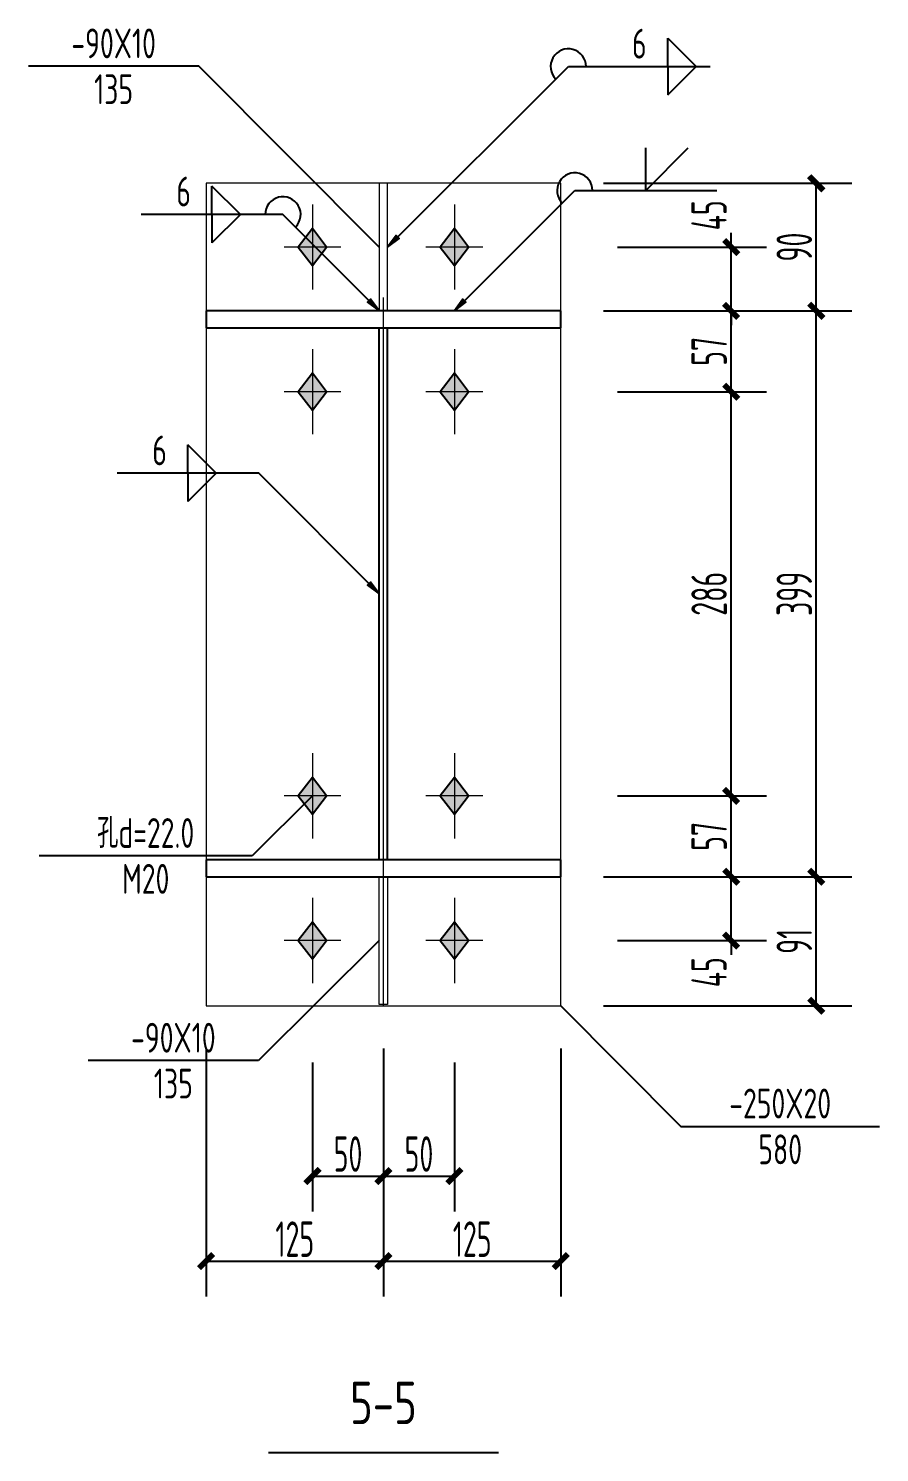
# Model space of a CAD drawing. Extents: x 447413 to 2975780, y -1432727 to 1301644.
# Drawn here: x 2309450 to 2315448, y -1144203 to -1134162 of the extents above; entities that cross this region are included whole.
import ezdxf
from ezdxf.enums import TextEntityAlignment as Align

# ---------------------------------------------------------------- set-up
doc = ezdxf.new("R2010")
doc.units = 0
doc.header["$LTSCALE"] = 1000
doc.header["$MEASUREMENT"] = 0
doc.linetypes.add('线型6', pattern=[8.75, 5, -1.25, 1.25, -1.25])
for name, color, linetype in [('10', 7, 'Continuous'), ('尺寸标注', 253, 'Continuous'), ('焊缝标注', 253, 'Continuous'), ('螺栓孔标注', 253, 'Continuous'), ('钢板标注', 253, 'Continuous')]:
    doc.layers.add(name, color=color, linetype=linetype)
doc.layers.add('20', color=2, linetype='Continuous', lineweight=18)
doc.styles.add('PkpmHz', font='Pkpmeng', dxfattribs={"width": 0.6, "bigfont": 'hztxt'})
doc.dimstyles.new('Pkpm_1.00', dxfattribs={"dimtxt": 250, "dimasz": 100, "dimexe": 250, "dimexo": 0.0625, "dimgap": 30, "dimtad": 1, "dimdec": 0, "dimrnd": 5, "dimzin": 0, "dimdsep": 46, "dimtxsty": 'PkpmHz', "dimblk1": 'ARCHTICK', "dimblk2": 'ARCHTICK', "dimsah": 1, "dimcen": 0.09, "dimadec": 0, "dimazin": 0, "dimtfac": 1, "dimtdec": 0, "dimtmove": 2, "dimatfit": 1, "dimfxl": 0, "dimtolj": 1, "dimtzin": 0, "dimarcsym": 0})

# ---------------------------------------------------------------- blocks, each defined once
blk = doc.blocks.new('_ArchTick')
at = {"color": 0, "linetype": 'ByBlock', "const_width": 0.4}
blk.add_lwpolyline([(-0.5, -0.5), (0.5, 0.5)], dxfattribs=at)
blk = doc.blocks.new('*D486')
at = {"layer": 'Defpoints', "color": 0, "linetype": 'Continuous', "transparency": 16777216}
for p in [(2313202, -1135703), (2314402, -1135703), (2313202, -1136153)]:
    blk.add_point(p, dxfattribs=at)
at = {"layer": '尺寸标注', "color": 0, "linetype": 'Continuous', "lineweight": -2, "transparency": 16777216}
for p, q in [((2314402, -1135703), (2314402, -1135603)), ((2313602, -1135703), (2314652, -1135703)), ((2314402, -1136153), (2314402, -1135703)), ((2313602, -1136153), (2314652, -1136153)), ((2314402, -1136153), (2314402, -1136253))]:
    blk.add_line(p, q, dxfattribs=at)
at = {"layer": '尺寸标注', "color": 0, "linetype": 'Continuous', "lineweight": -2, "transparency": 16777216, "xscale": 100, "yscale": 100, "zscale": 100}
for p, rotation in [((2314402, -1135703), 270), ((2314402, -1136153), 90)]:
    blk.add_blockref('_ArchTick', p, dxfattribs=dict(at, rotation=rotation))
at = {"layer": '尺寸标注', "color": 0, "linetype": 'Continuous', "transparency": 16777216, "insert": (2314246, -1135479), "char_height": 250, "attachment_point": 5, "rotation": 90, "style": 'PkpmHz'}
blk.add_mtext('\\A1;45', dxfattribs=at)
blk = doc.blocks.new('*D487')
at = {"layer": 'Defpoints', "color": 0, "linetype": 'Continuous', "transparency": 16777216}
for p in [(2313202, -1136153), (2314402, -1136153), (2313202, -1136723)]:
    blk.add_point(p, dxfattribs=at)
at = {"layer": '尺寸标注', "color": 0, "linetype": 'Continuous', "lineweight": -2, "transparency": 16777216}
for p, q in [((2313602, -1136153), (2314652, -1136153)), ((2314402, -1136723), (2314402, -1136153)), ((2313602, -1136723), (2314652, -1136723))]:
    blk.add_line(p, q, dxfattribs=at)
at = {"layer": '尺寸标注', "color": 0, "linetype": 'Continuous', "lineweight": -2, "transparency": 16777216, "xscale": 100, "yscale": 100, "zscale": 100}
for p, rotation in [((2314402, -1136153), 90), ((2314402, -1136723), 270)]:
    blk.add_blockref('_ArchTick', p, dxfattribs=dict(at, rotation=rotation))
at = {"layer": '尺寸标注', "color": 0, "linetype": 'Continuous', "transparency": 16777216, "insert": (2314247, -1136438), "char_height": 250, "attachment_point": 5, "rotation": 90, "style": 'PkpmHz'}
blk.add_mtext('\\A1;57', dxfattribs=at)
blk = doc.blocks.new('*D488')
at = {"layer": 'Defpoints', "color": 0, "linetype": 'Continuous', "transparency": 16777216}
for p in [(2313202, -1140143), (2314402, -1140143), (2313202, -1140593)]:
    blk.add_point(p, dxfattribs=at)
at = {"layer": '尺寸标注', "color": 0, "linetype": 'Continuous', "lineweight": -2, "transparency": 16777216}
for p, q in [((2314402, -1140143), (2314402, -1140043)), ((2313602, -1140143), (2314652, -1140143)), ((2314402, -1140593), (2314402, -1140143)), ((2313602, -1140593), (2314652, -1140593)), ((2314402, -1140593), (2314402, -1140693))]:
    blk.add_line(p, q, dxfattribs=at)
at = {"layer": '尺寸标注', "color": 0, "linetype": 'Continuous', "lineweight": -2, "transparency": 16777216, "xscale": 100, "yscale": 100, "zscale": 100}
for p, rotation in [((2314402, -1140143), 270), ((2314402, -1140593), 90)]:
    blk.add_blockref('_ArchTick', p, dxfattribs=dict(at, rotation=rotation))
at = {"layer": '尺寸标注', "color": 0, "linetype": 'Continuous', "transparency": 16777216, "insert": (2314246, -1140816), "char_height": 250, "attachment_point": 5, "rotation": 90, "style": 'PkpmHz'}
blk.add_mtext('\\A1;45', dxfattribs=at)
blk = doc.blocks.new('*D489')
at = {"layer": 'Defpoints', "color": 0, "linetype": 'Continuous', "transparency": 16777216}
for p in [(2313202, -1139573), (2314402, -1139573), (2313202, -1140143)]:
    blk.add_point(p, dxfattribs=at)
at = {"layer": '尺寸标注', "color": 0, "linetype": 'Continuous', "lineweight": -2, "transparency": 16777216}
for p, q in [((2313602, -1139573), (2314652, -1139573)), ((2314402, -1140143), (2314402, -1139573)), ((2313602, -1140143), (2314652, -1140143))]:
    blk.add_line(p, q, dxfattribs=at)
at = {"layer": '尺寸标注', "color": 0, "linetype": 'Continuous', "lineweight": -2, "transparency": 16777216, "xscale": 100, "yscale": 100, "zscale": 100}
for p, rotation in [((2314402, -1139573), 90), ((2314402, -1140143), 270)]:
    blk.add_blockref('_ArchTick', p, dxfattribs=dict(at, rotation=rotation))
at = {"layer": '尺寸标注', "color": 0, "linetype": 'Continuous', "transparency": 16777216, "insert": (2314247, -1139858), "char_height": 250, "attachment_point": 5, "rotation": 90, "style": 'PkpmHz'}
blk.add_mtext('\\A1;57', dxfattribs=at)
blk = doc.blocks.new('*D490')
at = {"layer": 'Defpoints', "color": 0, "linetype": 'Continuous', "transparency": 16777216}
for p in [(2313202, -1136723), (2314402, -1136723), (2313202, -1139573)]:
    blk.add_point(p, dxfattribs=at)
at = {"layer": '尺寸标注', "color": 0, "linetype": 'Continuous', "lineweight": -2, "transparency": 16777216}
for p, q in [((2313602, -1136723), (2314652, -1136723)), ((2314402, -1139573), (2314402, -1136723)), ((2313602, -1139573), (2314652, -1139573))]:
    blk.add_line(p, q, dxfattribs=at)
at = {"layer": '尺寸标注', "color": 0, "linetype": 'Continuous', "lineweight": -2, "transparency": 16777216, "xscale": 100, "yscale": 100, "zscale": 100}
for p, rotation in [((2314402, -1136723), 90), ((2314402, -1139573), 270)]:
    blk.add_blockref('_ArchTick', p, dxfattribs=dict(at, rotation=rotation))
at = {"layer": '尺寸标注', "color": 0, "linetype": 'Continuous', "transparency": 16777216, "insert": (2314247, -1138148), "char_height": 250, "attachment_point": 5, "rotation": 90, "style": 'PkpmHz'}
blk.add_mtext('\\A1;286', dxfattribs=at)
blk = doc.blocks.new('*D491')
at = {"layer": 'Defpoints', "color": 0, "linetype": 'Continuous', "transparency": 16777216}
for p in [(2311452, -1141053), (2311952, -1141053), (2311952, -1142253)]:
    blk.add_point(p, dxfattribs=at)
at = {"layer": '尺寸标注', "color": 0, "linetype": 'Continuous', "lineweight": -2, "transparency": 16777216}
for p, q in [((2311452, -1141453), (2311452, -1142503)), ((2311952, -1141453), (2311952, -1142503)), ((2311452, -1142253), (2311952, -1142253))]:
    blk.add_line(p, q, dxfattribs=at)
at = {"layer": '尺寸标注', "color": 0, "linetype": 'Continuous', "lineweight": -2, "transparency": 16777216, "xscale": 100, "yscale": 100, "zscale": 100, "rotation": 180}
blk.add_blockref('_ArchTick', (2311452, -1142253), dxfattribs=at)
at = {"layer": '尺寸标注', "color": 0, "linetype": 'Continuous', "lineweight": -2, "transparency": 16777216, "xscale": 100, "yscale": 100, "zscale": 100}
blk.add_blockref('_ArchTick', (2311952, -1142253), dxfattribs=at)
at = {"layer": '尺寸标注', "color": 0, "linetype": 'Continuous', "transparency": 16777216, "insert": (2311702, -1142098), "char_height": 250, "attachment_point": 5, "style": 'PkpmHz'}
blk.add_mtext('\\A1;50', dxfattribs=at)
blk = doc.blocks.new('*D492')
at = {"layer": 'Defpoints', "color": 0, "linetype": 'Continuous', "transparency": 16777216}
for p in [(2311952, -1141053), (2312452, -1141053), (2312452, -1142253)]:
    blk.add_point(p, dxfattribs=at)
at = {"layer": '尺寸标注', "color": 0, "linetype": 'Continuous', "lineweight": -2, "transparency": 16777216}
for p, q in [((2311952, -1141453), (2311952, -1142503)), ((2312452, -1141453), (2312452, -1142503)), ((2311952, -1142253), (2312452, -1142253))]:
    blk.add_line(p, q, dxfattribs=at)
at = {"layer": '尺寸标注', "color": 0, "linetype": 'Continuous', "lineweight": -2, "transparency": 16777216, "xscale": 100, "yscale": 100, "zscale": 100, "rotation": 180}
blk.add_blockref('_ArchTick', (2311952, -1142253), dxfattribs=at)
at = {"layer": '尺寸标注', "color": 0, "linetype": 'Continuous', "lineweight": -2, "transparency": 16777216, "xscale": 100, "yscale": 100, "zscale": 100}
blk.add_blockref('_ArchTick', (2312452, -1142253), dxfattribs=at)
at = {"layer": '尺寸标注', "color": 0, "linetype": 'Continuous', "transparency": 16777216, "insert": (2312202, -1142098), "char_height": 250, "attachment_point": 5, "style": 'PkpmHz'}
blk.add_mtext('\\A1;50', dxfattribs=at)
blk = doc.blocks.new('*D493')
at = {"layer": 'Defpoints', "color": 0, "linetype": 'Continuous', "transparency": 16777216}
for p in [(2310702, -1141053), (2311952, -1141053), (2311952, -1142853)]:
    blk.add_point(p, dxfattribs=at)
at = {"layer": '尺寸标注', "color": 0, "linetype": 'Continuous', "lineweight": -2, "transparency": 16777216}
for p, q in [((2310702, -1141353), (2310702, -1143103)), ((2311952, -1141353), (2311952, -1143103)), ((2310702, -1142853), (2311952, -1142853))]:
    blk.add_line(p, q, dxfattribs=at)
at = {"layer": '尺寸标注', "color": 0, "linetype": 'Continuous', "lineweight": -2, "transparency": 16777216, "xscale": 100, "yscale": 100, "zscale": 100, "rotation": 180}
blk.add_blockref('_ArchTick', (2310702, -1142853), dxfattribs=at)
at = {"layer": '尺寸标注', "color": 0, "linetype": 'Continuous', "lineweight": -2, "transparency": 16777216, "xscale": 100, "yscale": 100, "zscale": 100}
blk.add_blockref('_ArchTick', (2311952, -1142853), dxfattribs=at)
at = {"layer": '尺寸标注', "color": 0, "linetype": 'Continuous', "transparency": 16777216, "insert": (2311327, -1142698), "char_height": 250, "attachment_point": 5, "style": 'PkpmHz'}
blk.add_mtext('\\A1;125', dxfattribs=at)
blk = doc.blocks.new('*D494')
at = {"layer": 'Defpoints', "color": 0, "linetype": 'Continuous', "transparency": 16777216}
for p in [(2311952, -1141053), (2313202, -1141053), (2313202, -1142853)]:
    blk.add_point(p, dxfattribs=at)
at = {"layer": '尺寸标注', "color": 0, "linetype": 'Continuous', "lineweight": -2, "transparency": 16777216}
for p, q in [((2311952, -1141353), (2311952, -1143103)), ((2313202, -1141353), (2313202, -1143103)), ((2311952, -1142853), (2313202, -1142853))]:
    blk.add_line(p, q, dxfattribs=at)
at = {"layer": '尺寸标注', "color": 0, "linetype": 'Continuous', "lineweight": -2, "transparency": 16777216, "xscale": 100, "yscale": 100, "zscale": 100, "rotation": 180}
blk.add_blockref('_ArchTick', (2311952, -1142853), dxfattribs=at)
at = {"layer": '尺寸标注', "color": 0, "linetype": 'Continuous', "lineweight": -2, "transparency": 16777216, "xscale": 100, "yscale": 100, "zscale": 100}
blk.add_blockref('_ArchTick', (2313202, -1142853), dxfattribs=at)
at = {"layer": '尺寸标注', "color": 0, "linetype": 'Continuous', "transparency": 16777216, "insert": (2312577, -1142698), "char_height": 250, "attachment_point": 5, "style": 'PkpmHz'}
blk.add_mtext('\\A1;125', dxfattribs=at)
blk = doc.blocks.new('*D495')
at = {"layer": 'Defpoints', "color": 0, "linetype": 'Continuous', "transparency": 16777216}
for p in [(2313202, -1140143), (2315002, -1140143), (2313202, -1141053)]:
    blk.add_point(p, dxfattribs=at)
at = {"layer": '尺寸标注', "color": 0, "linetype": 'Continuous', "lineweight": -2, "transparency": 16777216}
for p, q in [((2313502, -1140143), (2315252, -1140143)), ((2315002, -1141053), (2315002, -1140143)), ((2313502, -1141053), (2315252, -1141053))]:
    blk.add_line(p, q, dxfattribs=at)
at = {"layer": '尺寸标注', "color": 0, "linetype": 'Continuous', "lineweight": -2, "transparency": 16777216, "xscale": 100, "yscale": 100, "zscale": 100}
for p, rotation in [((2315002, -1140143), 90), ((2315002, -1141053), 270)]:
    blk.add_blockref('_ArchTick', p, dxfattribs=dict(at, rotation=rotation))
at = {"layer": '尺寸标注', "color": 0, "linetype": 'Continuous', "transparency": 16777216, "insert": (2314847, -1140598), "char_height": 250, "attachment_point": 5, "rotation": 90, "style": 'PkpmHz'}
blk.add_mtext('\\A1;91', dxfattribs=at)
blk = doc.blocks.new('*D496')
at = {"layer": 'Defpoints', "color": 0, "linetype": 'Continuous', "transparency": 16777216}
for p in [(2313202, -1136153), (2315002, -1136153), (2313202, -1140143)]:
    blk.add_point(p, dxfattribs=at)
at = {"layer": '尺寸标注', "color": 0, "linetype": 'Continuous', "lineweight": -2, "transparency": 16777216}
for p, q in [((2313502, -1136153), (2315252, -1136153)), ((2315002, -1140143), (2315002, -1136153)), ((2313502, -1140143), (2315252, -1140143))]:
    blk.add_line(p, q, dxfattribs=at)
at = {"layer": '尺寸标注', "color": 0, "linetype": 'Continuous', "lineweight": -2, "transparency": 16777216, "xscale": 100, "yscale": 100, "zscale": 100}
for p, rotation in [((2315002, -1136153), 90), ((2315002, -1140143), 270)]:
    blk.add_blockref('_ArchTick', p, dxfattribs=dict(at, rotation=rotation))
at = {"layer": '尺寸标注', "color": 0, "linetype": 'Continuous', "transparency": 16777216, "insert": (2314847, -1138148), "char_height": 250, "attachment_point": 5, "rotation": 90, "style": 'PkpmHz'}
blk.add_mtext('\\A1;399', dxfattribs=at)
blk = doc.blocks.new('*D497')
at = {"layer": 'Defpoints', "color": 0, "linetype": 'Continuous', "transparency": 16777216}
for p in [(2313202, -1135253), (2315002, -1135253), (2313202, -1136153)]:
    blk.add_point(p, dxfattribs=at)
at = {"layer": '尺寸标注', "color": 0, "linetype": 'Continuous', "lineweight": -2, "transparency": 16777216}
for p, q in [((2313502, -1135253), (2315252, -1135253)), ((2315002, -1136153), (2315002, -1135253)), ((2313502, -1136153), (2315252, -1136153))]:
    blk.add_line(p, q, dxfattribs=at)
at = {"layer": '尺寸标注', "color": 0, "linetype": 'Continuous', "lineweight": -2, "transparency": 16777216, "xscale": 100, "yscale": 100, "zscale": 100}
for p, rotation in [((2315002, -1135253), 90), ((2315002, -1136153), 270)]:
    blk.add_blockref('_ArchTick', p, dxfattribs=dict(at, rotation=rotation))
at = {"layer": '尺寸标注', "color": 0, "linetype": 'Continuous', "transparency": 16777216, "insert": (2314847, -1135703), "char_height": 250, "attachment_point": 5, "rotation": 90, "style": 'PkpmHz'}
blk.add_mtext('\\A1;90', dxfattribs=at)

msp = doc.modelspace()

# ---------------------------------------------------------------- hatches: boundary and pattern name
at = {"layer": '10'}
for points in [[(2311451.5, -1135572.6), (2311351.5, -1135702.6), (2311451.5, -1135832.6), (2311551.5, -1135702.6)], [(2312451.5, -1135572.6), (2312351.5, -1135702.6), (2312451.5, -1135832.6), (2312551.5, -1135702.6)], [(2311451.5, -1136592.6), (2311351.5, -1136722.6), (2311451.5, -1136852.6), (2311551.5, -1136722.6)], [(2312451.5, -1136592.6), (2312351.5, -1136722.6), (2312451.5, -1136852.6), (2312551.5, -1136722.6)], [(2311451.5, -1139442.6), (2311351.5, -1139572.6), (2311451.5, -1139702.6), (2311551.5, -1139572.6)], [(2312451.5, -1139442.6), (2312351.5, -1139572.6), (2312451.5, -1139702.6), (2312551.5, -1139572.6)], [(2311451.5, -1140462.6), (2311351.5, -1140592.6), (2311451.5, -1140722.6), (2311551.5, -1140592.6)], [(2312451.5, -1140462.6), (2312351.5, -1140592.6), (2312451.5, -1140722.6), (2312551.5, -1140592.6)]]:
    msp.add_hatch(color=1, dxfattribs=at).paths.add_polyline_path(points)
at = {"layer": '焊缝标注'}
for points in [[(2311981.5, -1135702.6), (2312062.9, -1135642.5), (2312041.7, -1135621.3)], [(2311921.5, -1136152.6), (2311861.5, -1136071.2), (2311840.3, -1136092.4)], [(2312451.5, -1136152.6), (2312532.9, -1136092.5), (2312511.7, -1136071.3)], [(2311921.5, -1138147.6), (2311861.5, -1138066.2), (2311840.3, -1138087.4)]]:
    msp.add_hatch(color=256, dxfattribs=at).paths.add_polyline_path(points)

# ---------------------------------------------------------------- linework, layer by layer
at = {"layer": '10', "linetype": '线型6', "lineweight": 18}
msp.add_line((2311951.5, -1141057.6), (2311951.5, -1135247.6), dxfattribs=at)
at = {"layer": '10', "color": 9, "lineweight": 18}
for p, q in [((2311451.5, -1135402.6), (2311451.5, -1136002.6)), ((2312451.5, -1135402.6), (2312451.5, -1136002.6)), ((2311651.5, -1135702.6), (2311251.5, -1135702.6)), ((2312651.5, -1135702.6), (2312251.5, -1135702.6)), ((2311451.5, -1136422.6), (2311451.5, -1137022.6)), ((2312451.5, -1136422.6), (2312451.5, -1137022.6)), ((2311651.5, -1136722.6), (2311251.5, -1136722.6)), ((2312651.5, -1136722.6), (2312251.5, -1136722.6)), ((2311451.5, -1139272.6), (2311451.5, -1139872.6)), ((2312451.5, -1139272.6), (2312451.5, -1139872.6)), ((2311651.5, -1139572.6), (2311251.5, -1139572.6)), ((2312651.5, -1139572.6), (2312251.5, -1139572.6)), ((2311451.5, -1140292.6), (2311451.5, -1140892.6)), ((2312451.5, -1140292.6), (2312451.5, -1140892.6)), ((2311651.5, -1140592.6), (2311251.5, -1140592.6)), ((2312651.5, -1140592.6), (2312251.5, -1140592.6))]:
    msp.add_line(p, q, dxfattribs=at)
at = {"layer": '10', "color": 3}
for p, q in [((2313201.5, -1136152.6), (2310701.5, -1136152.6)), ((2310701.5, -1136152.6), (2310701.5, -1136272.6)), ((2313201.5, -1136272.6), (2313201.5, -1136152.6)), ((2310701.5, -1136272.6), (2313201.5, -1136272.6)), ((2311921.5, -1140022.6), (2311921.5, -1136272.6)), ((2311981.5, -1140022.6), (2311981.5, -1136272.6)), ((2313201.5, -1140022.6), (2310701.5, -1140022.6)), ((2310701.5, -1140022.6), (2310701.5, -1140142.6)), ((2313201.5, -1140142.6), (2313201.5, -1140022.6)), ((2310701.5, -1140142.6), (2313201.5, -1140142.6))]:
    msp.add_line(p, q, dxfattribs=at)
at = {"layer": '10'}
msp.add_line((2311141.5, -1144202.6), (2312761.5, -1144202.6), dxfattribs=at)
at = {"layer": '10', "color": 1, "linetype": 'Continuous'}
for points in [[(2311451.5, -1135572.6), (2311351.5, -1135702.6), (2311451.5, -1135832.6), (2311551.5, -1135702.6)], [(2312451.5, -1135572.6), (2312351.5, -1135702.6), (2312451.5, -1135832.6), (2312551.5, -1135702.6)], [(2311451.5, -1136592.6), (2311351.5, -1136722.6), (2311451.5, -1136852.6), (2311551.5, -1136722.6)], [(2312451.5, -1136592.6), (2312351.5, -1136722.6), (2312451.5, -1136852.6), (2312551.5, -1136722.6)], [(2311451.5, -1139442.6), (2311351.5, -1139572.6), (2311451.5, -1139702.6), (2311551.5, -1139572.6)], [(2312451.5, -1139442.6), (2312351.5, -1139572.6), (2312451.5, -1139702.6), (2312551.5, -1139572.6)], [(2311451.5, -1140462.6), (2311351.5, -1140592.6), (2311451.5, -1140722.6), (2311551.5, -1140592.6)], [(2312451.5, -1140462.6), (2312351.5, -1140592.6), (2312451.5, -1140722.6), (2312551.5, -1140592.6)]]:
    msp.add_lwpolyline(points, close=True, dxfattribs=at)
at = {"layer": '20'}
for p, q in [((2313201.5, -1135252.6), (2310701.5, -1135252.6)), ((2310701.5, -1135252.6), (2310701.5, -1141052.6)), ((2311981.5, -1135252.6), (2311921.5, -1135252.6)), ((2311921.5, -1135252.6), (2311921.5, -1136152.6)), ((2311981.5, -1136152.6), (2311981.5, -1135252.6)), ((2313201.5, -1141052.6), (2313201.5, -1135252.6)), ((2311921.5, -1136152.6), (2311981.5, -1136152.6)), ((2311921.5, -1140142.6), (2311981.5, -1140142.6)), ((2311921.5, -1141042.6), (2311921.5, -1140142.6)), ((2311981.5, -1140142.6), (2311981.5, -1141042.6)), ((2311981.5, -1141042.6), (2311921.5, -1141042.6)), ((2310701.5, -1141052.6), (2313201.5, -1141052.6))]:
    msp.add_line(p, q, dxfattribs=at)
at = {"layer": '焊缝标注'}
for p, q in [((2313954.8, -1134230.3), (2314154.8, -1134430.3)), ((2313954.8, -1134430.3), (2313954.8, -1134230.3)), ((2311981.5, -1135702.6), (2313254.8, -1134430.3)), ((2313254.8, -1134430.3), (2314254.8, -1134430.3)), ((2313954.8, -1134630.3), (2314154.8, -1134430.3)), ((2313954.8, -1134430.3), (2313954.8, -1134630.3)), ((2313800.4, -1135304.4), (2313800.4, -1135004.4)), ((2313800.4, -1135304.4), (2314100.4, -1135004.4)), ((2310943.5, -1135473), (2310743.5, -1135273)), ((2310743.5, -1135473), (2310743.5, -1135273)), ((2312451.5, -1136152.6), (2313300.4, -1135304.4)), ((2313300.4, -1135304.4), (2314300.4, -1135304.4)), ((2311243.5, -1135473), (2310243.5, -1135473)), ((2310943.5, -1135473), (2310743.5, -1135673)), ((2310743.5, -1135473), (2310743.5, -1135673)), ((2311921.5, -1136152.6), (2311243.5, -1135473)), ((2310774, -1137298.1), (2310574, -1137098.1)), ((2310574, -1137298.1), (2310574, -1137098.1)), ((2311074, -1137298.1), (2310074, -1137298.1)), ((2310774, -1137298.1), (2310574, -1137498.1)), ((2310574, -1137298.1), (2310574, -1137498.1)), ((2311921.5, -1138147.6), (2311074, -1137298.1))]:
    msp.add_line(p, q, dxfattribs=at)
at = {"layer": '焊缝标注', "linetype": 'Continuous'}
for points in [[(2311981.5, -1135702.6), (2312062.9, -1135642.5), (2312041.7, -1135621.3)], [(2311921.5, -1136152.6), (2311861.5, -1136071.2), (2311840.3, -1136092.4)], [(2312451.5, -1136152.6), (2312532.9, -1136092.5), (2312511.7, -1136071.3)], [(2311921.5, -1138147.6), (2311861.5, -1138066.2), (2311840.3, -1138087.4)]]:
    msp.add_lwpolyline(points, close=True, dxfattribs=at)
at = {"layer": '焊缝标注'}
for centre, start, end in [((2313254.8, -1134430.3), 0, 224.97719), ((2313300.4, -1135304.4), 0, 224.97719), ((2311243.5, -1135473), 314.93158, 180)]:
    msp.add_arc(centre, 125, start, end, dxfattribs=at)
at = {"layer": '螺栓孔标注'}
for p, q in [((2311451.5, -1139572.6), (2311026.4, -1139996)), ((2311026.4, -1139996), (2309526.4, -1139996))]:
    msp.add_line(p, q, dxfattribs=at)
at = {"layer": '螺栓孔标注', "const_width": 0.1}
msp.add_lwpolyline([(2311451.6, -1139572.6, 1), (2311451.5, -1139572.6, 1)], format="xyb", close=True, dxfattribs=at)
at = {"layer": '钢板标注'}
for p, q in [((2310650.3, -1134428.3), (2309450.3, -1134428.3)), ((2311921.5, -1135702.6), (2310650.3, -1134428.3)), ((2311921.5, -1140592.6), (2311071.3, -1141439.4)), ((2313201.5, -1141052.6), (2314047.7, -1141903.5)), ((2311071.3, -1141439.4), (2309871.3, -1141439.4)), ((2314047.7, -1141903.5), (2315447.7, -1141903.5))]:
    msp.add_line(p, q, dxfattribs=at)
at = {"layer": '钢板标注', "const_width": 0.1}
for points in [[(2311921.6, -1135702.6, 1), (2311921.5, -1135702.6, 1)], [(2311921.6, -1140592.6, 1), (2311921.5, -1140592.6, 1)], [(2313201.6, -1141052.6, 1), (2313201.5, -1141052.6, 1)]]:
    msp.add_lwpolyline(points, format="xyb", close=True, dxfattribs=at)

# ---------------------------------------------------------------- texts
at = {"layer": '10', "style": 'PkpmHz', "width": 0.77}
msp.add_text('5-5', height=300, dxfattribs=at).set_placement((2311951.5, -1143852.6), align=Align.MIDDLE_CENTER)
at = {"layer": '焊缝标注', "style": 'PkpmHz', "width": 0.71}
for p in [(2313754.8, -1134373.7), (2310543.5, -1135416.4), (2310374, -1137241.4)]:
    msp.add_text('6', height=210, dxfattribs=at).set_placement(p, align=Align.CENTER)
at = {"layer": '螺栓孔标注', "style": 'PkpmHz', "width": 0.71}
msp.add_text('孔d=22.0', height=210, dxfattribs=at).set_placement((2310276.4, -1139939.4), align=Align.CENTER)
msp.add_text('M20', height=210, dxfattribs=at).set_placement((2310276.4, -1140052.6), align=Align.TOP_CENTER)
at = {"layer": '钢板标注', "style": 'PkpmHz', "width": 0.71}
for s, p in [('-90X10', (2310050.3, -1134371.7)), ('-90X10', (2310471.3, -1141382.8)), ('-250X20', (2314747.7, -1141846.9))]:
    msp.add_text(s, height=210, dxfattribs=at).set_placement(p, align=Align.CENTER)
for s, p in [('135', (2310050.3, -1134484.9)), ('135', (2310471.3, -1141496)), ('580', (2314747.7, -1141960.1))]:
    msp.add_text(s, height=210, dxfattribs=at).set_placement(p, align=Align.TOP_CENTER)

# ---------------------------------------------------------------- dimensions: what is measured, and where the dimension line sits
at = {"layer": '尺寸标注', "linetype": 'Continuous'}
for base, p1, p2, text, override, picture, middle in [((2315001.5, -1135252.6), (2313201.5, -1136152.6), (2313201.5, -1135252.6), '90', {"dimexo": 300, "dimtih": 0, "dimtoh": 0}, '*D497', (2314846.5, -1135702.6)), ((2314401.5, -1136152.6), (2313201.5, -1136722.6), (2313201.5, -1136152.6), '57', {"dimexo": 400, "dimtih": 0, "dimtoh": 0}, '*D487', (2314246.5, -1136437.6)), ((2315001.5, -1136152.6), (2313201.5, -1140142.6), (2313201.5, -1136152.6), '399', {"dimexo": 300, "dimtih": 0, "dimtoh": 0}, '*D496', (2314846.5, -1138147.6)), ((2314401.5, -1136722.6), (2313201.5, -1139572.6), (2313201.5, -1136722.6), '286', {"dimexo": 400, "dimtih": 0, "dimtoh": 0}, '*D490', (2314246.5, -1138147.6)), ((2314401.5, -1139572.6), (2313201.5, -1140142.6), (2313201.5, -1139572.6), '57', {"dimexo": 400, "dimtih": 0, "dimtoh": 0}, '*D489', (2314246.5, -1139857.6)), ((2315001.5, -1140142.6), (2313201.5, -1141052.6), (2313201.5, -1140142.6), '91', {"dimexo": 300, "dimtih": 0, "dimtoh": 0}, '*D495', (2314846.5, -1140597.6))]:
    dim = msp.add_linear_dim(base=base, p1=p1, p2=p2, angle=90, text=text, dimstyle='Pkpm_1.00', override=override, dxfattribs=at)
    dim.commit()
    dim.dimension.update_dxf_attribs({"geometry": picture, "text_midpoint": middle})
for base, p1, p2, picture, middle in [((2314401.5, -1135702.6), (2313201.5, -1136152.6), (2313201.5, -1135702.6), '*D486', (2314246.3, -1135479)), ((2314401.5, -1140142.6), (2313201.5, -1140592.6), (2313201.5, -1140142.6), '*D488', (2314246.3, -1140816.2))]:
    dim = msp.add_linear_dim(base=base, p1=p1, p2=p2, angle=90, text='45', dimstyle='Pkpm_1.00', override={"dimexo": 400, "dimtih": 0, "dimtoh": 0}, dxfattribs=at)
    dim.commit()
    dim.dimension.update_dxf_attribs({"geometry": picture, "text_midpoint": middle, "dimtype": 128})
for base, p1, p2, text, override, picture, middle in [((2311951.5, -1142852.6), (2310701.5, -1141052.6), (2311951.5, -1141052.6), '125', {"dimexo": 300, "dimtih": 0, "dimtoh": 0}, '*D493', (2311326.5, -1142697.6)), ((2311951.5, -1142252.6), (2311451.5, -1141052.6), (2311951.5, -1141052.6), '50', {"dimexo": 400, "dimtih": 0, "dimtoh": 0}, '*D491', (2311701.5, -1142097.6)), ((2312451.5, -1142252.6), (2311951.5, -1141052.6), (2312451.5, -1141052.6), '50', {"dimexo": 400, "dimtih": 0, "dimtoh": 0}, '*D492', (2312201.5, -1142097.6)), ((2313201.5, -1142852.6), (2311951.5, -1141052.6), (2313201.5, -1141052.6), '125', {"dimexo": 300, "dimtih": 0, "dimtoh": 0}, '*D494', (2312576.5, -1142697.6))]:
    dim = msp.add_linear_dim(base=base, p1=p1, p2=p2, text=text, dimstyle='Pkpm_1.00', override=override, dxfattribs=at)
    dim.commit()
    dim.dimension.update_dxf_attribs({"geometry": picture, "text_midpoint": middle})

doc.saveas('drawing.dxf')
